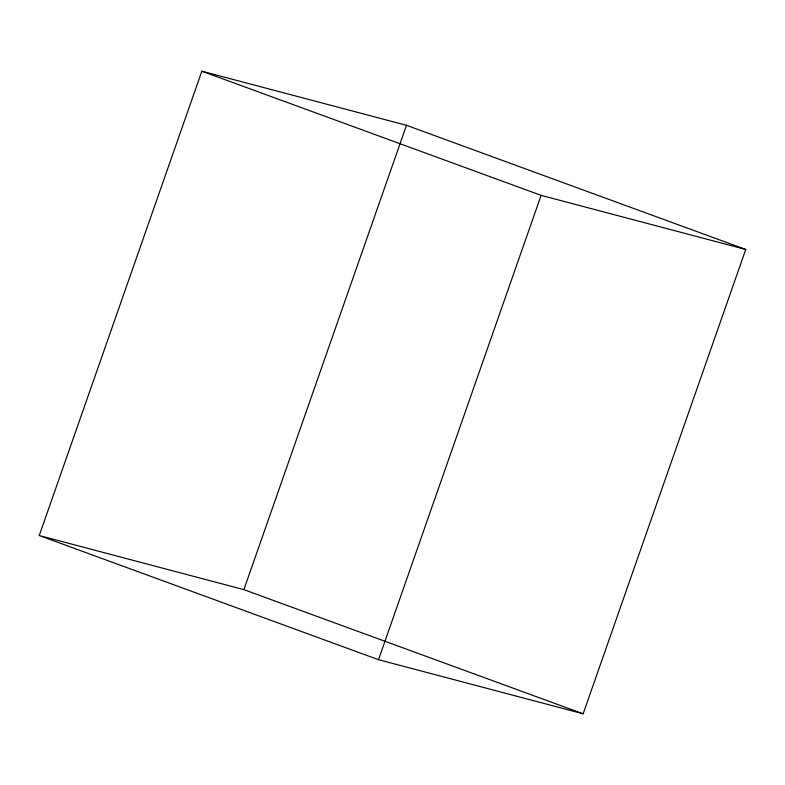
<?xml version="1.0" encoding="UTF-8"?>
<svg xmlns="http://www.w3.org/2000/svg" width="785" height="785" viewBox="0 0 785 785"><rect width="100%" height="100%" fill="white"/><g stroke="black" fill="none" stroke-linecap="round" stroke-linejoin="round"><path stroke-width="1.18" d="M39.25 535.527L201.853 71.2L406.493 125.306L745.75 249.473L583.147 713.801L378.507 659.694L39.25 535.527L243.89 589.643L583.147 713.801M243.89 589.643L406.493 125.306M378.507 659.694L541.11 195.357L745.75 249.473M201.853 71.2L541.11 195.357"/></g></svg>
